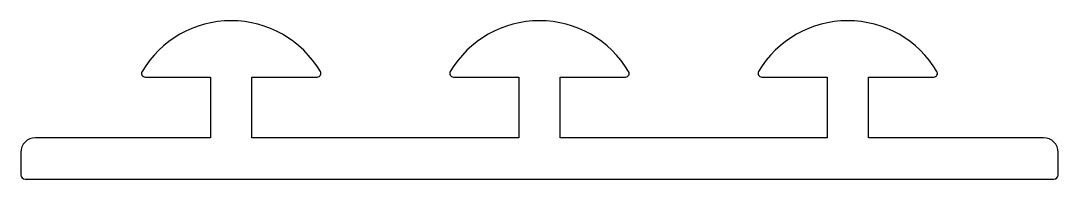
# Model space of a CAD drawing. Extents: x 2.1 to 72.1, y 2 to 12.7.
import ezdxf

# ---------------------------------------------------------------- set-up
doc = ezdxf.new("R2010")
doc.units = 0
doc.layers.get('0').update_dxf_attribs({"linetype": 'CONTINUOUS'})

msp = doc.modelspace()

# ---------------------------------------------------------------- linework, layer by layer
for p, q in [((10.528, 8.938), (14.93, 8.938)), ((14.93, 8.938), (14.93, 4.838)), ((17.73, 4.838), (17.73, 8.938)), ((17.73, 8.938), (22.132, 8.938)), ((31.328, 8.938), (35.73, 8.938)), ((35.73, 8.938), (35.73, 4.838)), ((38.53, 4.838), (38.53, 8.938)), ((38.53, 8.938), (42.932, 8.938)), ((52.128, 8.938), (56.53, 8.938)), ((56.53, 8.938), (56.53, 4.838)), ((59.33, 4.838), (59.33, 8.938)), ((59.33, 8.938), (63.732, 8.938)), ((14.93, 4.838), (3.132, 4.838)), ((35.73, 4.838), (17.73, 4.838)), ((56.53, 4.838), (38.53, 4.838)), ((71.132, 4.838), (59.33, 4.838)), ((2.132, 3.838), (2.132, 2.338)), ((72.132, 2.338), (72.132, 3.838)), ((2.432, 2.038), (71.832, 2.038))]:
    msp.add_line(p, q)
for centre, radius, start, end in [((16.33, 5.738), 7, 30.73787, 149.26213), ((37.13, 5.738), 7, 30.73787, 149.26213), ((57.93, 5.738), 7, 30.73787, 149.26213), ((10.528, 9.188), 0.25, 149.26213, 270), ((22.132, 9.188), 0.25, 270, 30.73787), ((31.328, 9.188), 0.25, 149.26213, 270), ((42.932, 9.188), 0.25, 270, 30.73787), ((52.128, 9.188), 0.25, 149.26213, 270), ((63.732, 9.188), 0.25, 270, 30.73787), ((3.132, 3.838), 1, 90, 180), ((71.132, 3.838), 1, 0, 90), ((2.432, 2.338), 0.3, 180, 270), ((71.832, 2.338), 0.3, 270, 360)]:
    msp.add_arc(centre, radius, start, end)

doc.saveas('drawing.dxf')
